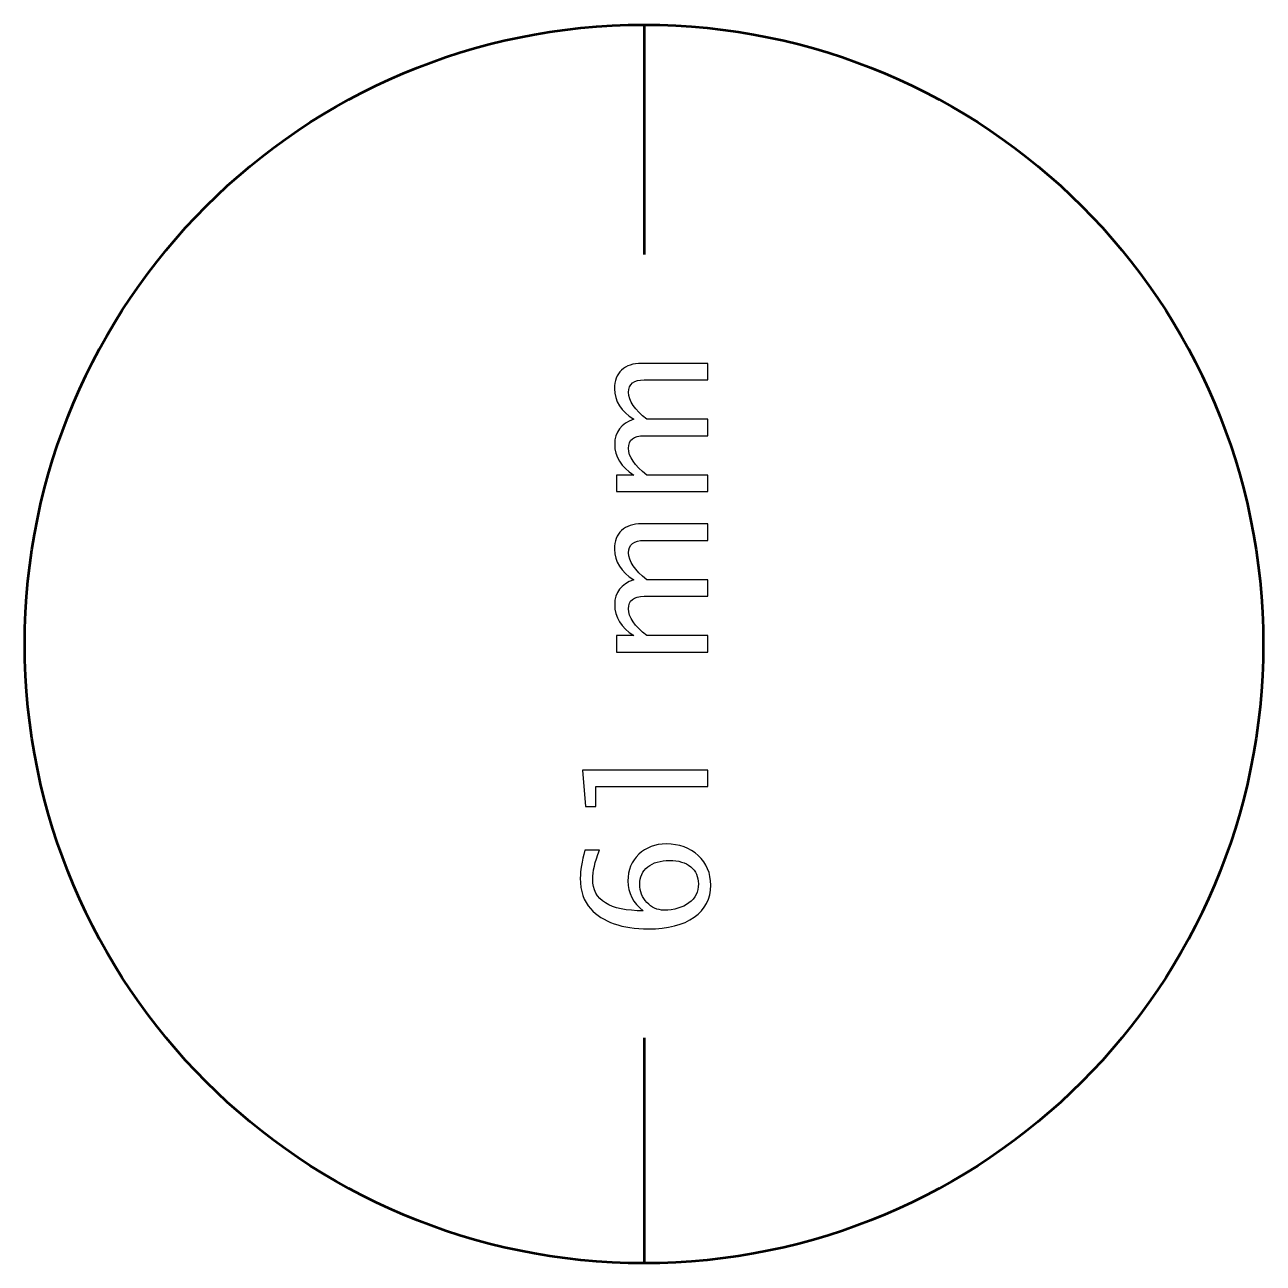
# Model space of a CAD drawing. Header units: centimetres. Extents: x -42.5 to 44.4, y -43.5 to 43.2.
# Drawn here: x -1.55 to 4.55, y -1.55 to 4.55 of the extents above; entities that cross this region are included whole.
import ezdxf

# ---------------------------------------------------------------- set-up
doc = ezdxf.new("R2010")
doc.units = ezdxf.units.CM
doc.header["$MEASUREMENT"] = 0
doc.layers.add('Layer 1', color=7, linetype='Continuous')

msp = doc.modelspace()

# ---------------------------------------------------------------- linework, layer by layer
at = {"layer": 'Layer 1', "lineweight": 53}
msp.add_ellipse((1.5, 1.5), major_axis=(0, 3.05), ratio=1, dxfattribs=at)
for points in [[(1.5, 4.55), (1.5, 4.55), (1.5, 4.55), (1.5, 4.55)], [(1.5, 4.55), (1.5, 4.55), (1.5, 3.41863), (1.5, 3.41863)], [(1.5, -0.43952), (1.5, -0.43952), (1.5, -1.55), (1.5, -1.55)], [(1.5, -1.55), (1.5, -1.55), (1.5, -1.55), (1.5, -1.55)]]:
    msp.add_open_spline(points, degree=3, dxfattribs=at)
at = {"layer": 'Layer 1'}
for points, knots in [([(1.81369, 2.25057), (1.81369, 2.25057), (1.36495, 2.25057), (1.36495, 2.25057), (1.36495, 2.25057), (1.36495, 2.25057), (1.36495, 2.33185), (1.36495, 2.33185), (1.36495, 2.33185), (1.36495, 2.33185), (1.44976, 2.33185), (1.44976, 2.33185), (1.44976, 2.33185), (1.38697, 2.3715), (1.35564, 2.4223), (1.35564, 2.48453), (1.35564, 2.48453), (1.35564, 2.54451), (1.38697, 2.58529), (1.44976, 2.60702), (1.44976, 2.60702), (1.3864, 2.64554), (1.35479, 2.69578), (1.35479, 2.75744), (1.35479, 2.75744), (1.35479, 2.79681), (1.36637, 2.82743), (1.38965, 2.84931), (1.38965, 2.84931), (1.41293, 2.87118), (1.44553, 2.88219), (1.48744, 2.88219), (1.48744, 2.88219), (1.48744, 2.88219), (1.81369, 2.88219), (1.81369, 2.88219), (1.81369, 2.88219), (1.81369, 2.88219), (1.81369, 2.80091), (1.81369, 2.80091), (1.81369, 2.80091), (1.81369, 2.80091), (1.50085, 2.80091), (1.50085, 2.80091), (1.50085, 2.80091), (1.44976, 2.80091), (1.42422, 2.78059), (1.42422, 2.73995), (1.42422, 2.73995), (1.42422, 2.69775), (1.454, 2.65344), (1.51369, 2.60702), (1.51369, 2.60702), (1.51369, 2.60702), (1.81369, 2.60702), (1.81369, 2.60702), (1.81369, 2.60702), (1.81369, 2.60702), (1.81369, 2.52574), (1.81369, 2.52574), (1.81369, 2.52574), (1.81369, 2.52574), (1.50056, 2.52574), (1.50056, 2.52574), (1.50056, 2.52574), (1.44906, 2.52574), (1.42338, 2.50514), (1.42338, 2.46379), (1.42338, 2.46379), (1.42338, 2.42273), (1.45329, 2.3787), (1.51326, 2.33185), (1.51326, 2.33185), (1.51326, 2.33185), (1.81369, 2.33185), (1.81369, 2.33185), (1.81369, 2.33185), (1.81369, 2.33185), (1.81369, 2.25057), (1.81369, 2.25057)], [0, 0, 0, 0, 0.047619, 0.047619, 0.047619, 0.047619, 0.0952381, 0.0952381, 0.0952381, 0.0952381, 0.1428571, 0.1428571, 0.1428571, 0.1428571, 0.1904762, 0.1904762, 0.1904762, 0.1904762, 0.2380952, 0.2380952, 0.2380952, 0.2380952, 0.2857143, 0.2857143, 0.2857143, 0.2857143, 0.3333333, 0.3333333, 0.3333333, 0.3333333, 0.3809524, 0.3809524, 0.3809524, 0.3809524, 0.4285714, 0.4285714, 0.4285714, 0.4285714, 0.4761905, 0.4761905, 0.4761905, 0.4761905, 0.5238095, 0.5238095, 0.5238095, 0.5238095, 0.5714286, 0.5714286, 0.5714286, 0.5714286, 0.6190476, 0.6190476, 0.6190476, 0.6190476, 0.6666667, 0.6666667, 0.6666667, 0.6666667, 0.7142857, 0.7142857, 0.7142857, 0.7142857, 0.7619048, 0.7619048, 0.7619048, 0.7619048, 0.8095238, 0.8095238, 0.8095238, 0.8095238, 0.8571429, 0.8571429, 0.8571429, 0.8571429, 0.9047619, 0.9047619, 0.9047619, 0.9047619, 1, 1, 1, 1]), ([(1.81369, 1.46006), (1.81369, 1.46006), (1.36495, 1.46006), (1.36495, 1.46006), (1.36495, 1.46006), (1.36495, 1.46006), (1.36495, 1.54134), (1.36495, 1.54134), (1.36495, 1.54134), (1.36495, 1.54134), (1.44976, 1.54134), (1.44976, 1.54134), (1.44976, 1.54134), (1.38697, 1.58099), (1.35564, 1.63179), (1.35564, 1.69402), (1.35564, 1.69402), (1.35564, 1.754), (1.38697, 1.79478), (1.44976, 1.81651), (1.44976, 1.81651), (1.3864, 1.85503), (1.35479, 1.90527), (1.35479, 1.96693), (1.35479, 1.96693), (1.35479, 2.0063), (1.36637, 2.03692), (1.38965, 2.0588), (1.38965, 2.0588), (1.41293, 2.08067), (1.44553, 2.09168), (1.48744, 2.09168), (1.48744, 2.09168), (1.48744, 2.09168), (1.81369, 2.09168), (1.81369, 2.09168), (1.81369, 2.09168), (1.81369, 2.09168), (1.81369, 2.0104), (1.81369, 2.0104), (1.81369, 2.0104), (1.81369, 2.0104), (1.50085, 2.0104), (1.50085, 2.0104), (1.50085, 2.0104), (1.44976, 2.0104), (1.42422, 1.99008), (1.42422, 1.94944), (1.42422, 1.94944), (1.42422, 1.90724), (1.454, 1.86293), (1.51369, 1.81651), (1.51369, 1.81651), (1.51369, 1.81651), (1.81369, 1.81651), (1.81369, 1.81651), (1.81369, 1.81651), (1.81369, 1.81651), (1.81369, 1.73523), (1.81369, 1.73523), (1.81369, 1.73523), (1.81369, 1.73523), (1.50056, 1.73523), (1.50056, 1.73523), (1.50056, 1.73523), (1.44906, 1.73523), (1.42338, 1.71463), (1.42338, 1.67328), (1.42338, 1.67328), (1.42338, 1.63222), (1.45329, 1.58819), (1.51326, 1.54134), (1.51326, 1.54134), (1.51326, 1.54134), (1.81369, 1.54134), (1.81369, 1.54134), (1.81369, 1.54134), (1.81369, 1.54134), (1.81369, 1.46006), (1.81369, 1.46006)], [0, 0, 0, 0, 0.047619, 0.047619, 0.047619, 0.047619, 0.0952381, 0.0952381, 0.0952381, 0.0952381, 0.1428571, 0.1428571, 0.1428571, 0.1428571, 0.1904762, 0.1904762, 0.1904762, 0.1904762, 0.2380952, 0.2380952, 0.2380952, 0.2380952, 0.2857143, 0.2857143, 0.2857143, 0.2857143, 0.3333333, 0.3333333, 0.3333333, 0.3333333, 0.3809524, 0.3809524, 0.3809524, 0.3809524, 0.4285714, 0.4285714, 0.4285714, 0.4285714, 0.4761905, 0.4761905, 0.4761905, 0.4761905, 0.5238095, 0.5238095, 0.5238095, 0.5238095, 0.5714286, 0.5714286, 0.5714286, 0.5714286, 0.6190476, 0.6190476, 0.6190476, 0.6190476, 0.6666667, 0.6666667, 0.6666667, 0.6666667, 0.7142857, 0.7142857, 0.7142857, 0.7142857, 0.7619048, 0.7619048, 0.7619048, 0.7619048, 0.8095238, 0.8095238, 0.8095238, 0.8095238, 0.8571429, 0.8571429, 0.8571429, 0.8571429, 0.9047619, 0.9047619, 0.9047619, 0.9047619, 1, 1, 1, 1]), ([(1.81369, 0.7974), (1.81369, 0.7974), (1.26251, 0.7974), (1.26251, 0.7974), (1.26251, 0.7974), (1.26251, 0.7974), (1.26251, 0.70003), (1.26251, 0.70003), (1.26251, 0.70003), (1.26251, 0.70003), (1.21171, 0.70003), (1.21171, 0.70003), (1.21171, 0.70003), (1.21171, 0.70003), (1.19647, 0.87868), (1.19647, 0.87868), (1.19647, 0.87868), (1.19647, 0.87868), (1.81369, 0.87868), (1.81369, 0.87868), (1.81369, 0.87868), (1.81369, 0.87868), (1.81369, 0.7974), (1.81369, 0.7974)], [0, 0, 0, 0, 0.1428571, 0.1428571, 0.1428571, 0.1428571, 0.2857143, 0.2857143, 0.2857143, 0.2857143, 0.4285714, 0.4285714, 0.4285714, 0.4285714, 0.5714286, 0.5714286, 0.5714286, 0.5714286, 0.7142857, 0.7142857, 0.7142857, 0.7142857, 1, 1, 1, 1]), ([(1.49647, 0.18582), (1.44609, 0.22476), (1.42084, 0.27373), (1.42084, 0.33271), (1.42084, 0.33271), (1.42084, 0.3862), (1.43862, 0.42994), (1.47403, 0.46409), (1.47403, 0.46409), (1.50945, 0.4981), (1.55475, 0.51517), (1.61021, 0.51517), (1.61021, 0.51517), (1.67385, 0.51517), (1.7262, 0.49612), (1.76726, 0.45788), (1.76726, 0.45788), (1.80833, 0.41964), (1.82893, 0.3711), (1.82893, 0.31197), (1.82893, 0.31197), (1.82893, 0.2448), (1.8017, 0.19203), (1.74737, 0.15407), (1.74737, 0.15407), (1.6929, 0.11597), (1.61769, 0.09692), (1.52145, 0.09692), (1.52145, 0.09692), (1.39191, 0.09692), (1.29694, 0.13022), (1.23626, 0.19668), (1.23626, 0.19668), (1.20296, 0.23281), (1.18631, 0.28276), (1.18631, 0.3464), (1.18631, 0.3464), (1.18631, 0.38337), (1.19393, 0.42923), (1.20917, 0.48385), (1.20917, 0.48385), (1.20917, 0.48385), (1.28029, 0.48385), (1.28029, 0.48385), (1.28029, 0.48385), (1.25827, 0.42613), (1.24727, 0.37872), (1.24727, 0.34146), (1.24727, 0.34146), (1.24727, 0.23775), (1.33038, 0.18582), (1.49647, 0.18582)], [0, 0, 0, 0, 0.0714286, 0.0714286, 0.0714286, 0.0714286, 0.1428571, 0.1428571, 0.1428571, 0.1428571, 0.2142857, 0.2142857, 0.2142857, 0.2142857, 0.2857143, 0.2857143, 0.2857143, 0.2857143, 0.3571429, 0.3571429, 0.3571429, 0.3571429, 0.4285714, 0.4285714, 0.4285714, 0.4285714, 0.5, 0.5, 0.5, 0.5, 0.5714286, 0.5714286, 0.5714286, 0.5714286, 0.6428571, 0.6428571, 0.6428571, 0.6428571, 0.7142857, 0.7142857, 0.7142857, 0.7142857, 0.7857143, 0.7857143, 0.7857143, 0.7857143, 0.8571429, 0.8571429, 0.8571429, 0.8571429, 1, 1, 1, 1]), ([(1.62629, 0.43389), (1.581, 0.43389), (1.54515, 0.42345), (1.51877, 0.40242), (1.51877, 0.40242), (1.49238, 0.3814), (1.47926, 0.35261), (1.47926, 0.31606), (1.47926, 0.31606), (1.47926, 0.28121), (1.49083, 0.25143), (1.51411, 0.2266), (1.51411, 0.2266), (1.53725, 0.20162), (1.56519, 0.1892), (1.59779, 0.1892), (1.59779, 0.1892), (1.64915, 0.1892), (1.69036, 0.20106), (1.7214, 0.22462), (1.7214, 0.22462), (1.75245, 0.24833), (1.76797, 0.27966), (1.76797, 0.3186), (1.76797, 0.3186), (1.76797, 0.35402), (1.75527, 0.3821), (1.72987, 0.40285), (1.72987, 0.40285), (1.70447, 0.42359), (1.6699, 0.43389), (1.62629, 0.43389)], [0, 0, 0, 0, 0.1111111, 0.1111111, 0.1111111, 0.1111111, 0.2222222, 0.2222222, 0.2222222, 0.2222222, 0.3333333, 0.3333333, 0.3333333, 0.3333333, 0.4444444, 0.4444444, 0.4444444, 0.4444444, 0.5555556, 0.5555556, 0.5555556, 0.5555556, 0.6666667, 0.6666667, 0.6666667, 0.6666667, 0.7777778, 0.7777778, 0.7777778, 0.7777778, 1, 1, 1, 1])]:
    msp.add_open_spline(points, degree=3, knots=knots, dxfattribs=at)

doc.saveas('drawing.dxf')
